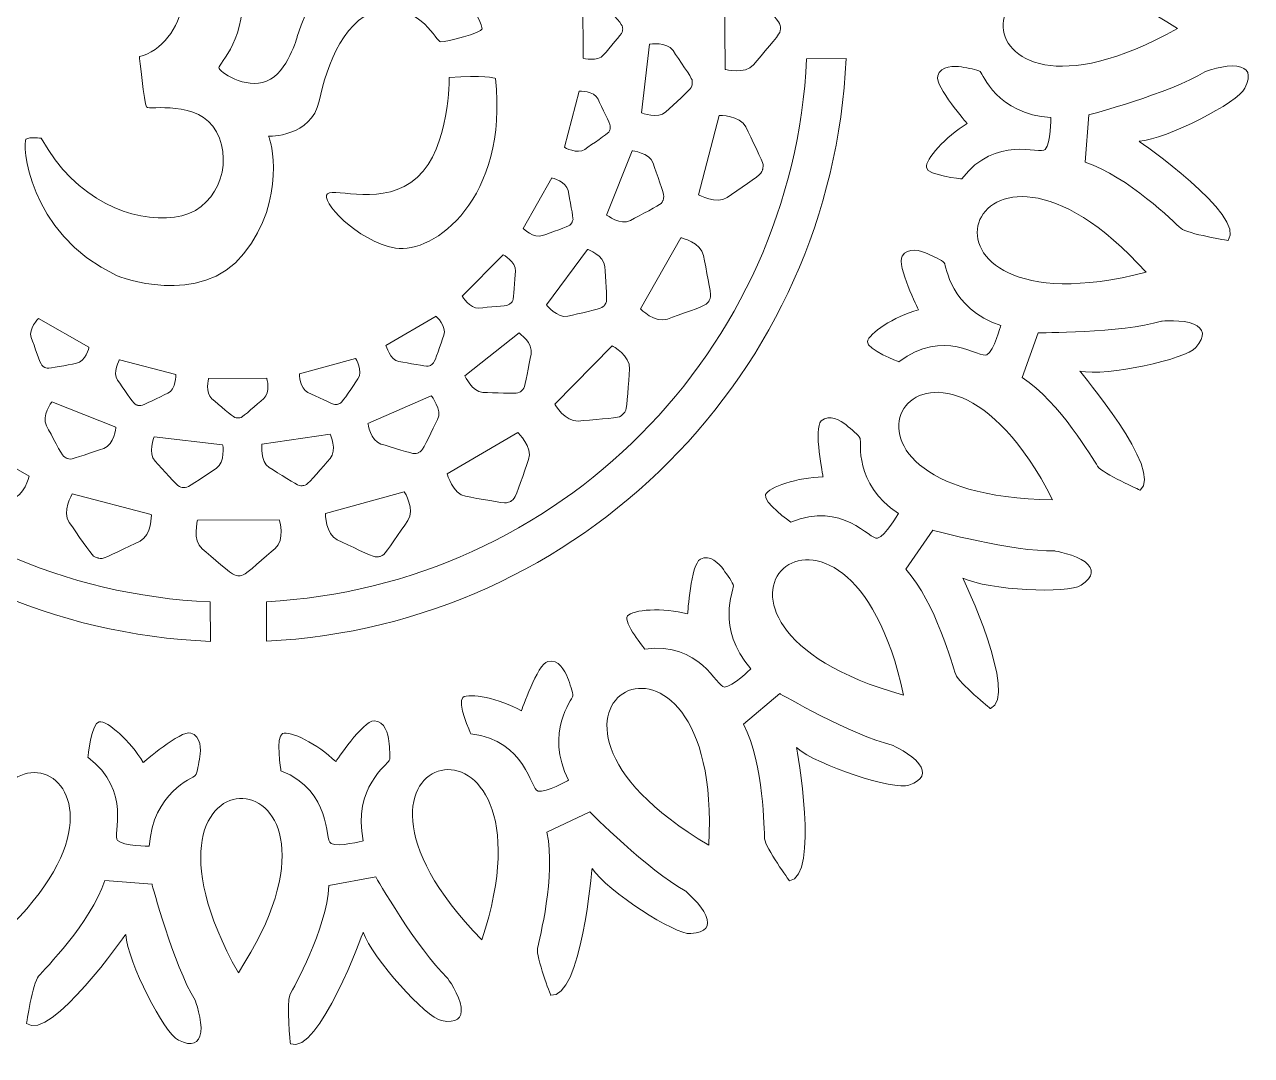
# Model space of a CAD drawing. Header units: millimetres. Extents: x -203 to 203, y -203 to 203.
# Drawn here: x -42 to 201.3, y -203.1 to 1.3 of the extents above; entities that cross this region are included whole.
import ezdxf

# ---------------------------------------------------------------- set-up
doc = ezdxf.new("R2010")
doc.units = ezdxf.units.MM
doc.header["$MEASUREMENT"] = 0
doc.layers.add('Layer 1', color=7, linetype='Continuous')

msp = doc.modelspace()

# ---------------------------------------------------------------- linework, layer by layer
at = {"layer": 'Layer 1', "color": 250, "lineweight": 20}
for points in [[(186.6581, 0.5047), (141.902, 29.6548), (139.2238, -26.2279), (186.6581, 0.5047)], [(180.427, -47.8415), (144.7409, -8.1005), (127.6907, -61.385), (180.427, -47.8415)], [(161.8955, -92.9271), (137.7108, -45.3045), (107.4507, -92.3609), (161.8955, -92.9271)], [(132.3268, -131.6807), (121.2913, -79.4224), (79.8829, -117.0428), (132.3268, -131.6807)], [(93.7348, -161.4614), (96.6016, -108.1274), (46.8672, -133.7484), (93.7348, -161.4614)], [(-47.9081, -180.5024), (-8.1675, -144.8155), (-61.4518, -127.7655), (-47.9081, -180.5024)], [(48.7501, -180.2379), (65.323, -129.4625), (10.6519, -141.3393), (48.7501, -180.2379)], [(0.4386, -186.7328), (29.5886, -141.9769), (-26.2933, -139.2987), (0.4386, -186.7328)]]:
    msp.add_open_spline(points, degree=3, dxfattribs=at)
for points, knots in [([(-31.8028, 3.867), (-31.8028, 3.867), (-25.2801, 12.3124), (-19.5797, 13.7218), (-13.8792, 15.1318), (-9.9121, 10.6116), (-10.6164, 5.5958), (-11.3199, 0.5784), (-14.7782, -3.9294), (-19.1925, -5.0703), (-19.1925, -5.0703), (-18.1929, -14.3294), (-17.7749, -15.0469), (-17.357, -15.765), (-7.4159, -13.4491), (-3.9005, -19.9983), (-0.3858, -26.5466), (-3.9178, -35.933), (-12.2445, -36.9326), (-20.571, -37.9317), (-31.6952, -33.7465), (-38.6441, -21.2656), (-38.6441, -21.2656), (-40.9284, -20.8987), (-41.6755, -21.4664), (-42.4226, -22.0342), (-41.6402, -39.9133), (-23.6092, -48.5643), (-23.6092, -48.5643), (-7.0627, -55.0383), (1.5428, -44.1116), (10.1483, -33.1834), (6.8359, -21.5401), (6.4382, -20.8762), (6.4382, -20.8762), (14.9332, -21.0384), (16.4553, -13.9121), (17.9781, -6.7859), (21.6897, 3.4745), (29.2707, 4.2144), (36.851, 4.9551), (39.5824, -2.085), (40.5865, -2.147), (41.5901, -2.2083), (48.8124, -0.3074), (48.7974, 0.4435), (48.7817, 1.1942), (44.305, 13.1734), (34.4119, 15.3489), (24.5189, 17.5253), (15.9456, 11.4384), (12.1019, -1.114), (12.1019, -1.114), (10.2784, -8.2076), (6.0474, -9.9371), (1.8164, -11.6644), (-3.43, -7.999), (-3.4451, -7.2598), (-3.4601, -6.5222), (2.547, -1.1023), (0.9174, 9.0495), (-0.7121, 19.2013), (-9.6558, 27.8679), (-21.9466, 24.6926), (-21.9466, 24.6926), (-33.8931, 20.9371), (-39.8122, 12.4676), (-39.8122, 12.4676), (-33.418, 1.9962), (-31.8028, 3.867)], [0, 0, 0, 0, 0.04347826, 0.04347826, 0.04347826, 0.08695652, 0.08695652, 0.08695652, 0.13043478, 0.13043478, 0.13043478, 0.17391304, 0.17391304, 0.17391304, 0.2173913, 0.2173913, 0.2173913, 0.26086957, 0.26086957, 0.26086957, 0.30434783, 0.30434783, 0.30434783, 0.34782609, 0.34782609, 0.34782609, 0.39130435, 0.39130435, 0.39130435, 0.43478261, 0.43478261, 0.43478261, 0.47826087, 0.47826087, 0.47826087, 0.52173913, 0.52173913, 0.52173913, 0.56521739, 0.56521739, 0.56521739, 0.60869565, 0.60869565, 0.60869565, 0.65217391, 0.65217391, 0.65217391, 0.69565217, 0.69565217, 0.69565217, 0.73913043, 0.73913043, 0.73913043, 0.7826087, 0.7826087, 0.7826087, 0.82608696, 0.82608696, 0.82608696, 0.86956522, 0.86956522, 0.86956522, 0.91304348, 0.91304348, 0.91304348, 0.95652174, 0.95652174, 0.95652174, 1, 1, 1, 1]), ([(96.8646, 8.6144), (96.8646, 8.6144), (96.9548, -7.6018), (96.9548, -7.6018), (96.9548, -7.6018), (100.967, -8.6621), (102.6109, -6.6812), (104.254, -4.6995), (107.604, -0.8634), (107.7919, -0.2903), (107.979, 0.2829), (107.9452, 0.5978), (107.9452, 0.5978), (107.9452, 0.5978), (107.9761, 0.9127), (107.7822, 1.4843), (107.5875, 2.0559), (104.1953, 5.8548), (102.5297, 7.8164), (100.8649, 9.7801), (96.8646, 8.6749), (96.8646, 8.6144)], [0, 0, 0, 0, 0.14285714, 0.14285714, 0.14285714, 0.28571429, 0.28571429, 0.28571429, 0.42857143, 0.42857143, 0.42857143, 0.57142857, 0.57142857, 0.57142857, 0.71428571, 0.71428571, 0.71428571, 0.85714286, 0.85714286, 0.85714286, 1, 1, 1, 1]), ([(68.7813, 6.1177), (68.7813, 6.1177), (68.8451, -5.4014), (68.8451, -5.4014), (68.8451, -5.4014), (71.6953, -6.1538), (72.8626, -4.7461), (74.0291, -3.3391), (76.4088, -0.616), (76.5427, -0.2088), (76.6757, 0.1983), (76.6509, 0.4233), (76.6509, 0.4233), (76.6509, 0.4233), (76.6734, 0.6475), (76.5351, 1.0523), (76.3976, 1.4587), (73.9879, 4.157), (72.8054, 5.5508), (71.6224, 6.9437), (68.7813, 6.1604), (68.7813, 6.1177)], [0, 0, 0, 0, 0.14285714, 0.14285714, 0.14285714, 0.28571429, 0.28571429, 0.28571429, 0.42857143, 0.42857143, 0.42857143, 0.57142857, 0.57142857, 0.57142857, 0.71428571, 0.71428571, 0.71428571, 0.85714286, 0.85714286, 0.85714286, 1, 1, 1, 1]), ([(81.9815, -2.6279), (81.9815, -2.6279), (80.4106, -16.2172), (80.4106, -16.2172), (80.4106, -16.2172), (83.6629, -17.5117), (85.2406, -16.0194), (86.8175, -14.5279), (90.0127, -11.6551), (90.2277, -11.1944), (90.4434, -10.7337), (90.4464, -10.4661), (90.4464, -10.4661), (90.4464, -10.4661), (90.5042, -10.2047), (90.3998, -9.7068), (90.2953, -9.2089), (87.8397, -5.683), (86.6446, -3.8712), (85.4495, -2.0579), (81.9875, -2.5767), (81.9815, -2.6279)], [0, 0, 0, 0, 0.14285714, 0.14285714, 0.14285714, 0.28571429, 0.28571429, 0.28571429, 0.42857143, 0.42857143, 0.42857143, 0.57142857, 0.57142857, 0.57142857, 0.71428571, 0.71428571, 0.71428571, 0.85714286, 0.85714286, 0.85714286, 1, 1, 1, 1]), ([(-5.1069, -121.0325), (-67.4522, -118.4785), (-117.7246, -68.7742), (-121.0213, -6.5083), (-121.0213, -6.5083), (-113.193, -6.4741), (-113.193, -6.4741), (-109.9286, -64.4199), (-63.1655, -110.6519), (-5.1407, -113.209), (-5.1407, -113.209), (-5.1069, -121.0325), (-5.1069, -121.0325)], [0, 0, 0, 0, 0.25, 0.25, 0.25, 0.5, 0.5, 0.5, 0.75, 0.75, 0.75, 1, 1, 1, 1]), ([(120.9576, -5.4635), (118.1983, -67.7566), (68.3573, -117.8937), (6.0361, -120.9852), (6.0361, -120.9852), (6.003, -113.1618), (6.003, -113.1618), (64.0038, -110.1012), (110.3647, -63.4706), (113.1292, -5.4968), (113.1292, -5.4968), (120.9576, -5.4635), (120.9576, -5.4635)], [0, 0, 0, 0, 0.25, 0.25, 0.25, 0.5, 0.5, 0.5, 0.75, 0.75, 0.75, 1, 1, 1, 1]), ([(161.5768, -17.165), (161.5768, -17.165), (161.5256, -22.311), (160.4328, -23.4598), (159.3399, -24.6084), (150.6532, -20.4473), (143.9186, -29.3132), (143.9186, -29.3132), (137.1005, -28.6477), (136.8803, -27.0756), (136.66, -25.5042), (140.6219, -20.9135), (144.9964, -18.3478), (144.9964, -18.3478), (138.5098, -10.9866), (139.1224, -8.9102), (139.7342, -6.8355), (142.4506, -6.8952), (143.8103, -7.1287), (145.1693, -7.3629), (146.9334, -7.5933), (147.5309, -8.0439), (148.1285, -8.4945), (150.8261, -16.4437), (161.5768, -17.165)], [0, 0, 0, 0, 0.125, 0.125, 0.125, 0.25, 0.25, 0.25, 0.375, 0.375, 0.375, 0.5, 0.5, 0.5, 0.625, 0.625, 0.625, 0.75, 0.75, 0.75, 0.875, 0.875, 0.875, 1, 1, 1, 1]), ([(196.7391, -41.5242), (196.7391, -41.5242), (188.7123, -40.2685), (187.3504, -39.1113), (185.9877, -37.9534), (176.9108, -28.8261), (168.3445, -25.9983), (168.3445, -25.9983), (169.1096, -16.6151), (169.1096, -16.6151), (169.1096, -16.6151), (185.0662, -12.4098), (192.103, -8.068), (192.103, -8.068), (196.1701, -6.5983), (198.4498, -6.9542), (200.7295, -7.3095), (201.3398, -8.5899), (200.0417, -11.3588), (198.7436, -14.1269), (184.5926, -21.4532), (179.0425, -21.8372), (179.0425, -21.8372), (200.4047, -36.6628), (196.7391, -41.5242)], [0, 0, 0, 0, 0.125, 0.125, 0.125, 0.25, 0.25, 0.25, 0.375, 0.375, 0.375, 0.5, 0.5, 0.5, 0.625, 0.625, 0.625, 0.75, 0.75, 0.75, 0.875, 0.875, 0.875, 1, 1, 1, 1]), ([(42.2567, -9.2198), (42.2567, -9.2198), (42.4739, -23.0627), (35.9077, -29.0185), (29.3414, -34.9751), (19.6934, -31.0265), (18.1142, -32.2636), (16.5343, -33.4984), (23.9265, -41.7096), (31.5805, -43.0234), (39.2343, -44.3374), (54.0341, -33.1369), (51.4312, -9.3981), (51.4312, -9.3981), (48.8177, -8.6062), (42.2567, -9.2198)], [0, 0, 0, 0, 0.2, 0.2, 0.2, 0.4, 0.4, 0.4, 0.6, 0.6, 0.6, 0.8, 0.8, 0.8, 1, 1, 1, 1]), ([(68.0198, -11.9096), (68.0198, -11.9096), (65.1004, -23.0526), (65.1004, -23.0526), (65.1004, -23.0526), (67.6591, -24.5169), (69.1503, -23.4606), (70.6415, -22.4034), (73.645, -20.3875), (73.8796, -20.0285), (74.1133, -19.6702), (74.1479, -19.4468), (74.1479, -19.4468), (74.1479, -19.4468), (74.2269, -19.2359), (74.199, -18.8085), (74.1712, -18.3803), (72.5416, -15.1523), (71.76, -13.4987), (70.9782, -11.8467), (68.0311, -11.8692), (68.0198, -11.9096)], [0, 0, 0, 0, 0.14285714, 0.14285714, 0.14285714, 0.28571429, 0.28571429, 0.28571429, 0.42857143, 0.42857143, 0.42857143, 0.57142857, 0.57142857, 0.57142857, 0.71428571, 0.71428571, 0.71428571, 0.85714286, 0.85714286, 0.85714286, 1, 1, 1, 1]), ([(95.7928, -16.7664), (95.7928, -16.7664), (91.6828, -32.4537), (91.6828, -32.4537), (91.6828, -32.4537), (95.2839, -34.516), (97.384, -33.0275), (99.484, -31.5391), (103.7128, -28.7012), (104.0428, -28.1964), (104.372, -27.6914), (104.4208, -27.3773), (104.4208, -27.3773), (104.4208, -27.3773), (104.5321, -27.081), (104.4922, -26.4783), (104.4532, -25.8765), (102.1591, -21.33), (101.0588, -19.0032), (99.9583, -16.6771), (95.8086, -16.7074), (95.7928, -16.7664)], [0, 0, 0, 0, 0.14285714, 0.14285714, 0.14285714, 0.28571429, 0.28571429, 0.28571429, 0.42857143, 0.42857143, 0.42857143, 0.57142857, 0.57142857, 0.57142857, 0.71428571, 0.71428571, 0.71428571, 0.85714286, 0.85714286, 0.85714286, 1, 1, 1, 1]), ([(78.5074, -23.7731), (78.5074, -23.7731), (73.4722, -36.4922), (73.4722, -36.4922), (73.4722, -36.4922), (76.2787, -38.5855), (78.1887, -37.5516), (80.0986, -36.5185), (83.9274, -34.5726), (84.2551, -34.1825), (84.5829, -33.7931), (84.655, -33.5355), (84.655, -33.5355), (84.655, -33.5355), (84.7783, -33.2974), (84.8061, -32.7902), (84.8346, -32.2822), (83.375, -28.2405), (82.6895, -26.1814), (82.004, -24.1213), (78.5262, -23.725), (78.5074, -23.7731)], [0, 0, 0, 0, 0.14285714, 0.14285714, 0.14285714, 0.28571429, 0.28571429, 0.28571429, 0.42857143, 0.42857143, 0.42857143, 0.57142857, 0.57142857, 0.57142857, 0.71428571, 0.71428571, 0.71428571, 0.85714286, 0.85714286, 0.85714286, 1, 1, 1, 1]), ([(62.6185, -29.1263), (62.6185, -29.1263), (56.9151, -39.133), (56.9151, -39.133), (56.9151, -39.133), (59.0069, -41.2094), (60.7214, -40.5757), (62.4359, -39.9396), (65.8588, -38.7701), (66.1775, -38.4838), (66.4962, -38.1985), (66.5872, -37.9914), (66.5872, -37.9914), (66.5872, -37.9914), (66.718, -37.8092), (66.8021, -37.3879), (66.8855, -36.9692), (66.1475, -33.4277), (65.8205, -31.6284), (65.4929, -29.8305), (62.6404, -29.0891), (62.6185, -29.1263)], [0, 0, 0, 0, 0.14285714, 0.14285714, 0.14285714, 0.28571429, 0.28571429, 0.28571429, 0.42857143, 0.42857143, 0.42857143, 0.57142857, 0.57142857, 0.57142857, 0.71428571, 0.71428571, 0.71428571, 0.85714286, 0.85714286, 0.85714286, 1, 1, 1, 1]), ([(88.1884, -41.0038), (88.1884, -41.0038), (80.158, -55.0933), (80.158, -55.0933), (80.158, -55.0933), (83.1029, -58.0174), (85.5172, -57.1239), (87.9307, -56.2297), (92.7493, -54.583), (93.1988, -54.1797), (93.6477, -53.7771), (93.7762, -53.4879), (93.7762, -53.4879), (93.7762, -53.4879), (93.9603, -53.2303), (94.0783, -52.6386), (94.1956, -52.046), (93.1568, -47.0605), (92.696, -44.5289), (92.2353, -41.9966), (88.2185, -40.9518), (88.1884, -41.0038)], [0, 0, 0, 0, 0.14285714, 0.14285714, 0.14285714, 0.28571429, 0.28571429, 0.28571429, 0.42857143, 0.42857143, 0.42857143, 0.57142857, 0.57142857, 0.57142857, 0.71428571, 0.71428571, 0.71428571, 0.85714286, 0.85714286, 0.85714286, 1, 1, 1, 1]), ([(69.6779, -43.2981), (69.6779, -43.2981), (61.5227, -54.2821), (61.5227, -54.2821), (61.5227, -54.2821), (63.6926, -57.03), (65.8047, -56.5259), (67.9161, -56.0226), (72.1193, -55.1321), (72.5364, -54.8405), (72.9536, -54.5497), (73.0897, -54.3194), (73.0897, -54.3194), (73.0897, -54.3194), (73.2707, -54.1223), (73.4293, -53.6392), (73.588, -53.1552), (73.2241, -48.8746), (73.0948, -46.7068), (72.9663, -44.5397), (69.7088, -43.2577), (69.6779, -43.2981)], [0, 0, 0, 0, 0.14285714, 0.14285714, 0.14285714, 0.28571429, 0.28571429, 0.28571429, 0.42857143, 0.42857143, 0.42857143, 0.57142857, 0.57142857, 0.57142857, 0.71428571, 0.71428571, 0.71428571, 0.85714286, 0.85714286, 0.85714286, 1, 1, 1, 1]), ([(151.6273, -58.4176), (151.6273, -58.4176), (150.2458, -63.376), (148.8929, -64.202), (147.5407, -65.028), (140.2265, -58.7612), (131.4271, -65.5818), (131.4271, -65.5818), (125.0134, -63.1743), (125.2074, -61.5991), (125.4013, -60.0231), (130.4169, -56.6143), (135.3063, -55.2687), (135.3063, -55.2687), (130.9461, -46.4788), (132.0743, -44.6336), (133.2025, -42.7861), (135.8106, -43.5485), (137.0636, -44.1264), (138.3158, -44.7034), (139.9597, -45.3829), (140.4204, -45.9731), (140.8812, -46.5625), (141.4299, -54.9382), (151.6273, -58.4176)], [0, 0, 0, 0, 0.125, 0.125, 0.125, 0.25, 0.25, 0.25, 0.375, 0.375, 0.375, 0.5, 0.5, 0.5, 0.625, 0.625, 0.625, 0.75, 0.75, 0.75, 0.875, 0.875, 0.875, 1, 1, 1, 1]), ([(52.9457, -44.3567), (52.9457, -44.3567), (44.8461, -52.5471), (44.8461, -52.5471), (44.8461, -52.5471), (46.3299, -55.0941), (48.1495, -54.9243), (49.9701, -54.7559), (53.5787, -54.5117), (53.9612, -54.3177), (54.343, -54.1238), (54.4843, -53.9486), (54.4843, -53.9486), (54.4843, -53.9486), (54.6587, -53.8051), (54.8481, -53.4204), (55.0375, -53.0373), (55.2412, -49.426), (55.3908, -47.6026), (55.5397, -45.7815), (52.9758, -44.3272), (52.9457, -44.3567)], [0, 0, 0, 0, 0.14285714, 0.14285714, 0.14285714, 0.28571429, 0.28571429, 0.28571429, 0.42857143, 0.42857143, 0.42857143, 0.57142857, 0.57142857, 0.57142857, 0.71428571, 0.71428571, 0.71428571, 0.85714286, 0.85714286, 0.85714286, 1, 1, 1, 1]), ([(-29.1849, -62.688), (-29.1849, -62.688), (-39.1922, -56.9843), (-39.1922, -56.9843), (-39.1922, -56.9843), (-41.2688, -59.0761), (-40.6344, -60.7909), (-39.9994, -62.505), (-38.8298, -65.9285), (-38.5434, -66.2473), (-38.2571, -66.566), (-38.0511, -66.6567), (-38.0511, -66.6567), (-38.0511, -66.6567), (-37.8677, -66.787), (-37.4476, -66.8716), (-37.0274, -66.9554), (-33.4865, -66.2178), (-31.6878, -65.8897), (-29.8891, -65.5624), (-29.148, -62.7097), (-29.1849, -62.688)], [0, 0, 0, 0, 0.14285714, 0.14285714, 0.14285714, 0.28571429, 0.28571429, 0.28571429, 0.42857143, 0.42857143, 0.42857143, 0.57142857, 0.57142857, 0.57142857, 0.71428571, 0.71428571, 0.71428571, 0.85714286, 0.85714286, 0.85714286, 1, 1, 1, 1]), ([(39.6606, -56.5662), (39.6606, -56.5662), (29.7171, -62.3809), (29.7171, -62.3809), (29.7171, -62.3809), (30.4906, -65.225), (32.293, -65.5329), (34.0947, -65.8393), (37.6439, -66.5381), (38.0633, -66.4497), (38.4827, -66.3613), (38.6639, -66.2286), (38.6639, -66.2286), (38.6639, -66.2286), (38.8691, -66.1348), (39.1517, -65.813), (39.4343, -65.4918), (40.5656, -62.0551), (41.1819, -60.3341), (41.7975, -58.6122), (39.6974, -56.5437), (39.6606, -56.5662)], [0, 0, 0, 0, 0.14285714, 0.14285714, 0.14285714, 0.28571429, 0.28571429, 0.28571429, 0.42857143, 0.42857143, 0.42857143, 0.57142857, 0.57142857, 0.57142857, 0.71428571, 0.71428571, 0.71428571, 0.85714286, 0.85714286, 0.85714286, 1, 1, 1, 1]), ([(179.2869, -91.0471), (179.2869, -91.0471), (171.8584, -87.7585), (170.8421, -86.2864), (169.8267, -84.8159), (163.4212, -73.6504), (155.8786, -68.7012), (155.8786, -68.7012), (159.046, -59.8354), (159.046, -59.8354), (159.046, -59.8354), (175.5467, -59.9044), (183.4682, -57.5326), (183.4682, -57.5326), (187.7766, -57.1649), (189.8864, -58.0973), (191.997, -59.0303), (192.2555, -60.4264), (190.2848, -62.7641), (188.314, -65.1033), (172.749, -68.5175), (167.2892, -67.4518), (167.2892, -67.4518), (184.086, -87.2994), (179.2869, -91.0471)], [0, 0, 0, 0, 0.125, 0.125, 0.125, 0.25, 0.25, 0.25, 0.375, 0.375, 0.375, 0.5, 0.5, 0.5, 0.625, 0.625, 0.625, 0.75, 0.75, 0.75, 0.875, 0.875, 0.875, 1, 1, 1, 1]), ([(56.0966, -59.8742), (56.0966, -59.8742), (45.376, -68.3724), (45.376, -68.3724), (45.376, -68.3724), (46.7612, -71.5888), (48.9313, -71.6477), (51.102, -71.7082), (55.3915, -71.937), (55.8697, -71.7633), (56.3484, -71.5896), (56.5393, -71.4027), (56.5393, -71.4027), (56.5393, -71.4027), (56.7648, -71.2584), (57.0436, -70.8318), (57.3218, -70.4068), (58.0779, -66.1775), (58.5147, -64.0515), (58.9513, -61.9233), (56.1364, -59.8432), (56.0966, -59.8742)], [0, 0, 0, 0, 0.14285714, 0.14285714, 0.14285714, 0.28571429, 0.28571429, 0.28571429, 0.42857143, 0.42857143, 0.42857143, 0.57142857, 0.57142857, 0.57142857, 0.71428571, 0.71428571, 0.71428571, 0.85714286, 0.85714286, 0.85714286, 1, 1, 1, 1]), ([(74.5696, -62.4484), (74.5696, -62.4484), (63.1665, -73.9792), (63.1665, -73.9792), (63.1665, -73.9792), (65.2545, -77.5663), (67.8169, -77.3274), (70.3799, -77.0886), (75.461, -76.745), (75.9991, -76.4728), (76.5374, -76.1998), (76.7358, -75.9523), (76.7358, -75.9523), (76.7358, -75.9523), (76.9808, -75.7506), (77.2476, -75.2109), (77.5145, -74.6688), (77.8016, -69.5839), (78.0113, -67.0197), (78.2218, -64.4541), (74.6124, -62.4057), (74.5696, -62.4484)], [0, 0, 0, 0, 0.14285714, 0.14285714, 0.14285714, 0.28571429, 0.28571429, 0.28571429, 0.42857143, 0.42857143, 0.42857143, 0.57142857, 0.57142857, 0.57142857, 0.71428571, 0.71428571, 0.71428571, 0.85714286, 0.85714286, 0.85714286, 1, 1, 1, 1]), ([(-11.9694, -68.0901), (-11.9694, -68.0901), (-23.1116, -65.1699), (-23.1116, -65.1699), (-23.1116, -65.1699), (-24.5766, -67.7287), (-23.519, -69.2201), (-22.4621, -70.7116), (-20.4463, -73.7147), (-20.0877, -73.9489), (-19.7285, -74.1832), (-19.506, -74.2173), (-19.506, -74.2173), (-19.506, -74.2173), (-19.2956, -74.2965), (-18.8679, -74.2685), (-18.4402, -74.2399), (-15.2104, -72.6118), (-13.5583, -71.8292), (-11.9054, -71.0475), (-11.9272, -68.1001), (-11.9694, -68.0901)], [0, 0, 0, 0, 0.14285714, 0.14285714, 0.14285714, 0.28571429, 0.28571429, 0.28571429, 0.42857143, 0.42857143, 0.42857143, 0.57142857, 0.57142857, 0.57142857, 0.71428571, 0.71428571, 0.71428571, 0.85714286, 0.85714286, 0.85714286, 1, 1, 1, 1]), ([(23.668, -64.9202), (23.668, -64.9202), (12.5588, -67.9637), (12.5588, -67.9637), (12.5588, -67.9637), (12.5693, -70.9109), (14.2304, -71.6741), (15.8915, -72.4381), (19.1387, -74.0304), (19.5671, -74.0537), (19.9947, -74.0769), (20.2044, -73.9962), (20.2044, -73.9962), (20.2044, -73.9962), (20.427, -73.9591), (20.7832, -73.7202), (21.1395, -73.4821), (23.1216, -70.4564), (24.1618, -68.9541), (25.2021, -67.4502), (23.7093, -64.9094), (23.668, -64.9202)], [0, 0, 0, 0, 0.14285714, 0.14285714, 0.14285714, 0.28571429, 0.28571429, 0.28571429, 0.42857143, 0.42857143, 0.42857143, 0.57142857, 0.57142857, 0.57142857, 0.71428571, 0.71428571, 0.71428571, 0.85714286, 0.85714286, 0.85714286, 1, 1, 1, 1]), ([(6.058, -68.851), (6.058, -68.851), (-5.4602, -68.9154), (-5.4602, -68.9154), (-5.4602, -68.9154), (-6.2133, -71.7641), (-4.8063, -72.9314), (-3.3992, -74.0994), (-0.6745, -76.4782), (-0.2671, -76.6123), (0.1403, -76.745), (0.3635, -76.7209), (0.3635, -76.7209), (0.3635, -76.7209), (0.5882, -76.7419), (0.9941, -76.6046), (1.3993, -76.4674), (4.0969, -74.0576), (5.4912, -72.8748), (6.8855, -71.692), (6.1008, -68.851), (6.058, -68.851)], [0, 0, 0, 0, 0.14285714, 0.14285714, 0.14285714, 0.28571429, 0.28571429, 0.28571429, 0.42857143, 0.42857143, 0.42857143, 0.57142857, 0.57142857, 0.57142857, 0.71428571, 0.71428571, 0.71428571, 0.85714286, 0.85714286, 0.85714286, 1, 1, 1, 1]), ([(38.6872, -72.3691), (38.6872, -72.3691), (26.1333, -77.8044), (26.1333, -77.8044), (26.1333, -77.8044), (26.6385, -81.2676), (28.719, -81.8888), (30.7995, -82.5085), (34.8847, -83.8386), (35.3912, -83.7944), (35.8986, -83.751), (36.1316, -83.6199), (36.1316, -83.6199), (36.1316, -83.6199), (36.3864, -83.54), (36.766, -83.1996), (37.1448, -82.8606), (38.9705, -78.9718), (39.9425, -77.0305), (40.9151, -75.0891), (38.7346, -72.3496), (38.6872, -72.3691)], [0, 0, 0, 0, 0.14285714, 0.14285714, 0.14285714, 0.28571429, 0.28571429, 0.28571429, 0.42857143, 0.42857143, 0.42857143, 0.57142857, 0.57142857, 0.57142857, 0.71428571, 0.71428571, 0.71428571, 0.85714286, 0.85714286, 0.85714286, 1, 1, 1, 1]), ([(-23.8324, -78.5754), (-23.8324, -78.5754), (-36.5523, -73.541), (-36.5523, -73.541), (-36.5523, -73.541), (-38.6441, -76.3479), (-37.6114, -78.2582), (-36.5787, -80.1677), (-34.6311, -83.9969), (-34.2418, -84.3249), (-33.8518, -84.6522), (-33.5947, -84.7235), (-33.5947, -84.7235), (-33.5947, -84.7235), (-33.3572, -84.8469), (-32.849, -84.8748), (-32.3409, -84.9028), (-28.3002, -83.4438), (-26.24, -82.7582), (-24.1796, -82.0734), (-23.785, -78.5948), (-23.8324, -78.5754)], [0, 0, 0, 0, 0.14285714, 0.14285714, 0.14285714, 0.28571429, 0.28571429, 0.28571429, 0.42857143, 0.42857143, 0.42857143, 0.57142857, 0.57142857, 0.57142857, 0.71428571, 0.71428571, 0.71428571, 0.85714286, 0.85714286, 0.85714286, 1, 1, 1, 1]), ([(131.3399, -95.6898), (131.3399, -95.6898), (128.7227, -100.1216), (127.2022, -100.5684), (125.6817, -101.0174), (120.2382, -93.0698), (109.9738, -97.3814), (109.9738, -97.3814), (104.402, -93.3956), (104.9974, -91.9243), (105.5926, -90.4537), (111.3186, -88.4581), (116.3899, -88.424), (116.3899, -88.424), (114.4529, -78.805), (116.0208, -77.3135), (117.5887, -75.8221), (119.9113, -77.2328), (120.9718, -78.1147), (122.0317, -78.9974), (123.444, -80.0793), (123.7363, -80.7689), (124.028, -81.4576), (122.391, -89.6905), (131.3399, -95.6898)], [0, 0, 0, 0, 0.125, 0.125, 0.125, 0.25, 0.25, 0.25, 0.375, 0.375, 0.375, 0.5, 0.5, 0.5, 0.625, 0.625, 0.625, 0.75, 0.75, 0.75, 0.875, 0.875, 0.875, 1, 1, 1, 1]), ([(-41.0637, -88.2572), (-41.0637, -88.2572), (-55.1531, -80.2267), (-55.1531, -80.2267), (-55.1531, -80.2267), (-58.077, -83.1716), (-57.1833, -85.5869), (-56.2896, -87.999), (-54.6428, -92.8193), (-54.2399, -93.2684), (-53.837, -93.7166), (-53.5468, -93.8454), (-53.5468, -93.8454), (-53.5468, -93.8454), (-53.289, -94.0292), (-52.6975, -94.1472), (-52.1052, -94.2643), (-47.1196, -93.2265), (-44.5874, -92.7651), (-42.0551, -92.3035), (-41.0111, -88.2882), (-41.0637, -88.2572)], [0, 0, 0, 0, 0.14285714, 0.14285714, 0.14285714, 0.28571429, 0.28571429, 0.28571429, 0.42857143, 0.42857143, 0.42857143, 0.57142857, 0.57142857, 0.57142857, 0.71428571, 0.71428571, 0.71428571, 0.85714286, 0.85714286, 0.85714286, 1, 1, 1, 1]), ([(18.6373, -79.9343), (18.6373, -79.9343), (5.1048, -81.933), (5.1048, -81.933), (5.1048, -81.933), (4.6959, -85.41), (6.5457, -86.5479), (8.3947, -87.6848), (11.9959, -90.0279), (12.4971, -90.1163), (12.9985, -90.2056), (13.2571, -90.1397), (13.2571, -90.1397), (13.2571, -90.1397), (13.5246, -90.1272), (13.9787, -89.8969), (14.4327, -89.6673), (17.2025, -86.3842), (18.6433, -84.7601), (20.0849, -83.1367), (18.6884, -79.9257), (18.6373, -79.9343)], [0, 0, 0, 0, 0.14285714, 0.14285714, 0.14285714, 0.28571429, 0.28571429, 0.28571429, 0.42857143, 0.42857143, 0.42857143, 0.57142857, 0.57142857, 0.57142857, 0.71428571, 0.71428571, 0.71428571, 0.85714286, 0.85714286, 0.85714286, 1, 1, 1, 1]), ([(55.8651, -79.6388), (55.8651, -79.6388), (41.8658, -87.8244), (41.8658, -87.8244), (41.8658, -87.8244), (42.9542, -91.8297), (45.4918, -92.2616), (48.0293, -92.6944), (53.0254, -93.6779), (53.6162, -93.553), (54.2063, -93.4289), (54.4625, -93.242), (54.4625, -93.242), (54.4625, -93.242), (54.7512, -93.1109), (55.1488, -92.658), (55.5464, -92.2042), (57.1399, -87.366), (58.0065, -84.9438), (58.8739, -82.5194), (55.917, -79.6069), (55.8651, -79.6388)], [0, 0, 0, 0, 0.14285714, 0.14285714, 0.14285714, 0.28571429, 0.28571429, 0.28571429, 0.42857143, 0.42857143, 0.42857143, 0.57142857, 0.57142857, 0.57142857, 0.71428571, 0.71428571, 0.71428571, 0.85714286, 0.85714286, 0.85714286, 1, 1, 1, 1]), ([(-2.6867, -82.0501), (-2.6867, -82.0501), (-16.2762, -80.4795), (-16.2762, -80.4795), (-16.2762, -80.4795), (-17.5705, -83.7324), (-16.0785, -85.31), (-14.5865, -86.886), (-11.7146, -90.0814), (-11.2538, -90.2963), (-10.7922, -90.5119), (-10.5247, -90.5157), (-10.5247, -90.5157), (-10.5247, -90.5157), (-10.2638, -90.5732), (-9.7655, -90.4693), (-9.268, -90.3646), (-5.7428, -87.909), (-3.9298, -86.7138), (-2.1169, -85.5178), (-2.6355, -82.0563), (-2.6867, -82.0501)], [0, 0, 0, 0, 0.14285714, 0.14285714, 0.14285714, 0.28571429, 0.28571429, 0.28571429, 0.42857143, 0.42857143, 0.42857143, 0.57142857, 0.57142857, 0.57142857, 0.71428571, 0.71428571, 0.71428571, 0.85714286, 0.85714286, 0.85714286, 1, 1, 1, 1]), ([(-16.8257, -95.8619), (-16.8257, -95.8619), (-32.5131, -91.7513), (-32.5131, -91.7513), (-32.5131, -91.7513), (-34.5755, -95.3532), (-33.0874, -97.4535), (-31.5991, -99.5539), (-28.761, -103.7816), (-28.2558, -104.1113), (-27.7499, -104.4417), (-27.4373, -104.4898), (-27.4373, -104.4898), (-27.4373, -104.4898), (-27.1404, -104.6015), (-26.5383, -104.5611), (-25.9362, -104.5223), (-21.3896, -102.2289), (-19.0626, -101.1275), (-16.7355, -100.0277), (-16.767, -95.8775), (-16.8257, -95.8619)], [0, 0, 0, 0, 0.14285714, 0.14285714, 0.14285714, 0.28571429, 0.28571429, 0.28571429, 0.42857143, 0.42857143, 0.42857143, 0.57142857, 0.57142857, 0.57142857, 0.71428571, 0.71428571, 0.71428571, 0.85714286, 0.85714286, 0.85714286, 1, 1, 1, 1]), ([(33.3484, -91.4), (33.3484, -91.4), (17.7075, -95.6852), (17.7075, -95.6852), (17.7075, -95.6852), (17.7225, -99.8346), (20.0617, -100.9096), (22.4007, -101.9837), (26.9722, -104.2268), (27.5751, -104.2594), (28.1771, -104.2927), (28.4733, -104.178), (28.4733, -104.178), (28.4733, -104.178), (28.7859, -104.1253), (29.2872, -103.7901), (29.7886, -103.4559), (32.5794, -99.1948), (34.0443, -97.0789), (35.5093, -94.9631), (33.407, -91.3837), (33.3484, -91.4)], [0, 0, 0, 0, 0.14285714, 0.14285714, 0.14285714, 0.28571429, 0.28571429, 0.28571429, 0.42857143, 0.42857143, 0.42857143, 0.57142857, 0.57142857, 0.57142857, 0.71428571, 0.71428571, 0.71428571, 0.85714286, 0.85714286, 0.85714286, 1, 1, 1, 1]), ([(8.5556, -96.9331), (8.5556, -96.9331), (-7.6617, -97.0239), (-7.6617, -97.0239), (-7.6617, -97.0239), (-8.7215, -101.0368), (-6.7402, -102.6795), (-4.7589, -104.3222), (-0.9233, -107.6736), (-0.3498, -107.8613), (0.223, -108.0489), (0.5386, -108.0149), (0.5386, -108.0149), (0.5386, -108.0149), (0.8543, -108.0452), (1.4256, -107.8512), (1.9968, -107.6565), (5.7948, -104.2641), (7.7574, -102.5988), (9.7199, -100.9336), (8.6157, -96.9331), (8.5556, -96.9331)], [0, 0, 0, 0, 0.14285714, 0.14285714, 0.14285714, 0.28571429, 0.28571429, 0.28571429, 0.42857143, 0.42857143, 0.42857143, 0.57142857, 0.57142857, 0.57142857, 0.71428571, 0.71428571, 0.71428571, 0.85714286, 0.85714286, 0.85714286, 1, 1, 1, 1]), ([(149.6114, -134.3666), (149.6114, -134.3666), (143.2879, -129.2656), (142.6873, -127.5817), (142.0869, -125.8978), (138.7894, -113.4565), (132.7845, -106.7235), (132.7845, -106.7235), (138.1393, -98.9791), (138.1393, -98.9791), (138.1393, -98.9791), (154.0597, -103.3163), (162.3246, -103.0743), (162.3246, -103.0743), (166.5819, -103.8359), (168.3783, -105.2824), (170.1755, -106.7305), (170.0642, -108.1443), (167.5553, -109.8933), (165.0463, -111.6424), (149.1274, -110.9109), (144.1297, -108.4686), (144.1297, -108.4686), (155.2172, -131.9894), (149.6114, -134.3666)], [0, 0, 0, 0, 0.125, 0.125, 0.125, 0.25, 0.25, 0.25, 0.375, 0.375, 0.375, 0.5, 0.5, 0.5, 0.625, 0.625, 0.625, 0.75, 0.75, 0.75, 0.875, 0.875, 0.875, 1, 1, 1, 1]), ([(102.0975, -126.4408), (102.0975, -126.4408), (98.422, -130.0434), (96.8375, -130.0822), (95.2531, -130.1225), (92.0519, -121.038), (81.0216, -122.5441), (81.0216, -122.5441), (76.6712, -117.2523), (77.6264, -115.9857), (78.5826, -114.7191), (84.6294, -114.2739), (89.5369, -115.5537), (89.5369, -115.5537), (90.1555, -105.7609), (92.0564, -104.7271), (93.9566, -103.6917), (95.8348, -105.6555), (96.6309, -106.7824), (97.4268, -107.9086), (98.5107, -109.3178), (98.6144, -110.0602), (98.7182, -110.8016), (95.0058, -118.3295), (102.0975, -126.4408)], [0, 0, 0, 0, 0.125, 0.125, 0.125, 0.25, 0.25, 0.25, 0.375, 0.375, 0.375, 0.5, 0.5, 0.5, 0.625, 0.625, 0.625, 0.75, 0.75, 0.75, 0.875, 0.875, 0.875, 1, 1, 1, 1]), ([(65.892, -148.5756), (65.892, -148.5756), (61.4092, -151.104), (59.869, -150.7326), (58.3282, -150.3611), (57.5871, -140.7568), (46.5425, -139.3576), (46.5425, -139.3576), (43.7104, -133.1202), (44.9611, -132.1438), (46.2119, -131.1673), (52.1685, -132.3028), (56.5777, -134.8087), (56.5777, -134.8087), (59.7097, -125.5108), (61.8128, -125.0021), (63.9166, -124.4948), (65.2223, -126.8774), (65.6995, -128.1719), (66.1769, -129.4664), (66.8593, -131.1083), (66.7676, -131.8522), (66.6758, -132.5944), (61.1416, -138.9047), (65.892, -148.5756)], [0, 0, 0, 0, 0.125, 0.125, 0.125, 0.25, 0.25, 0.25, 0.375, 0.375, 0.375, 0.5, 0.5, 0.5, 0.625, 0.625, 0.625, 0.75, 0.75, 0.75, 0.875, 0.875, 0.875, 1, 1, 1, 1]), ([(109.7356, -168.5295), (109.7356, -168.5295), (104.9478, -161.9664), (104.8033, -160.184), (104.659, -158.4025), (104.6944, -145.5306), (100.6371, -137.4729), (100.6371, -137.4729), (107.813, -131.379), (107.813, -131.379), (107.813, -131.379), (122.0692, -139.6872), (130.1147, -141.5944), (130.1147, -141.5944), (134.03, -143.4303), (135.3905, -145.2933), (136.7518, -147.1563), (136.2781, -148.4942), (133.4025, -149.5335), (130.5267, -150.5736), (115.3391, -145.7478), (111.1434, -142.0947), (111.1434, -142.0947), (115.766, -167.6833), (109.7356, -168.5295)], [0, 0, 0, 0, 0.125, 0.125, 0.125, 0.25, 0.25, 0.25, 0.375, 0.375, 0.375, 0.5, 0.5, 0.5, 0.625, 0.625, 0.625, 0.75, 0.75, 0.75, 0.875, 0.875, 0.875, 1, 1, 1, 1]), ([(-17.2307, -161.653), (-17.2307, -161.653), (-22.3772, -161.601), (-23.5249, -160.5082), (-24.6735, -159.4154), (-20.5132, -150.7287), (-29.3788, -143.9941), (-29.3788, -143.9941), (-28.7128, -137.1767), (-27.1411, -136.9564), (-25.5695, -136.7361), (-20.9793, -140.697), (-18.4132, -145.0722), (-18.4132, -145.0722), (-11.0516, -138.5851), (-8.9763, -139.1986), (-6.901, -139.8097), (-6.9612, -142.5259), (-7.1949, -143.8855), (-7.4287, -145.2452), (-7.6594, -147.0089), (-8.1105, -147.6061), (-8.5615, -148.2049), (-16.5092, -150.9024), (-17.2307, -161.653)], [0, 0, 0, 0, 0.125, 0.125, 0.125, 0.25, 0.25, 0.25, 0.375, 0.375, 0.375, 0.5, 0.5, 0.5, 0.625, 0.625, 0.625, 0.75, 0.75, 0.75, 0.875, 0.875, 0.875, 1, 1, 1, 1]), ([(25.1916, -160.585), (25.1916, -160.585), (20.2075, -161.8686), (18.8154, -161.1093), (17.4234, -160.3523), (19.1935, -150.8839), (8.8871, -146.6731), (8.8871, -146.6731), (7.7656, -139.9161), (9.2269, -139.2964), (10.688, -138.6759), (16.1471, -141.3152), (19.758, -144.876), (19.758, -144.876), (25.1893, -136.7058), (27.3525, -136.7602), (29.5158, -136.8137), (30.1606, -139.453), (30.2869, -140.8266), (30.4124, -142.2009), (30.6469, -143.9647), (30.3658, -144.6581), (30.0848, -145.3523), (23.1058, -150.0151), (25.1916, -160.585)], [0, 0, 0, 0, 0.125, 0.125, 0.125, 0.25, 0.25, 0.25, 0.375, 0.375, 0.375, 0.5, 0.5, 0.5, 0.625, 0.625, 0.625, 0.75, 0.75, 0.75, 0.875, 0.875, 0.875, 1, 1, 1, 1]), ([(62.3773, -191.2072), (62.3773, -191.2072), (59.4512, -183.6281), (59.7728, -181.8691), (60.0946, -180.1108), (63.4596, -167.6864), (61.6256, -158.8531), (61.6256, -158.8531), (70.1349, -154.8239), (70.1349, -154.8239), (70.1349, -154.8239), (81.7544, -166.54), (89.0333, -170.4646), (89.0333, -170.4646), (92.339, -173.2513), (93.1718, -175.4036), (94.0039, -177.5544), (93.2004, -178.7248), (90.1533, -178.9846), (87.1061, -179.2437), (73.6856, -170.6531), (70.5784, -166.0383), (70.5784, -166.0383), (68.4204, -191.9503), (62.3773, -191.2072)], [0, 0, 0, 0, 0.125, 0.125, 0.125, 0.25, 0.25, 0.25, 0.375, 0.375, 0.375, 0.5, 0.5, 0.5, 0.625, 0.625, 0.625, 0.75, 0.75, 0.75, 0.875, 0.875, 0.875, 1, 1, 1, 1]), ([(10.7624, -200.8549), (10.7624, -200.8549), (9.898, -192.7763), (10.664, -191.1607), (11.4298, -189.546), (17.8962, -178.4161), (18.4103, -169.4098), (18.4103, -169.4098), (27.6727, -167.7189), (27.6727, -167.7189), (27.6727, -167.7189), (35.8641, -182.0435), (41.8787, -187.7179), (41.8787, -187.7179), (44.3507, -191.2654), (44.5981, -193.5589), (44.8453, -195.853), (43.7661, -196.7752), (40.7557, -196.237), (37.7454, -195.7003), (27.0053, -183.9275), (25.1984, -178.6658), (25.1984, -178.6658), (16.408, -203.1368), (10.7624, -200.8549)], [0, 0, 0, 0, 0.125, 0.125, 0.125, 0.25, 0.25, 0.25, 0.375, 0.375, 0.375, 0.5, 0.5, 0.5, 0.625, 0.625, 0.625, 0.75, 0.75, 0.75, 0.875, 0.875, 0.875, 1, 1, 1, 1]), ([(-41.5906, -196.814), (-41.5906, -196.814), (-40.3353, -188.7873), (-39.1771, -187.4262), (-38.0188, -186.0635), (-28.8924, -176.9867), (-26.064, -168.4208), (-26.064, -168.4208), (-16.6806, -169.1856), (-16.6806, -169.1856), (-16.6806, -169.1856), (-12.4759, -185.142), (-8.1345, -192.179), (-8.1345, -192.179), (-6.665, -196.2455), (-7.0198, -198.525), (-7.3746, -200.8045), (-8.6554, -201.4156), (-11.4244, -200.1181), (-14.1927, -198.8197), (-21.5196, -184.6682), (-21.9029, -179.1188), (-21.9029, -179.1188), (-36.7282, -200.4803), (-41.5906, -196.814)], [0, 0, 0, 0, 0.125, 0.125, 0.125, 0.25, 0.25, 0.25, 0.375, 0.375, 0.375, 0.5, 0.5, 0.5, 0.625, 0.625, 0.625, 0.75, 0.75, 0.75, 0.875, 0.875, 0.875, 1, 1, 1, 1])]:
    msp.add_open_spline(points, degree=3, knots=knots, dxfattribs=at)

doc.saveas('drawing.dxf')
